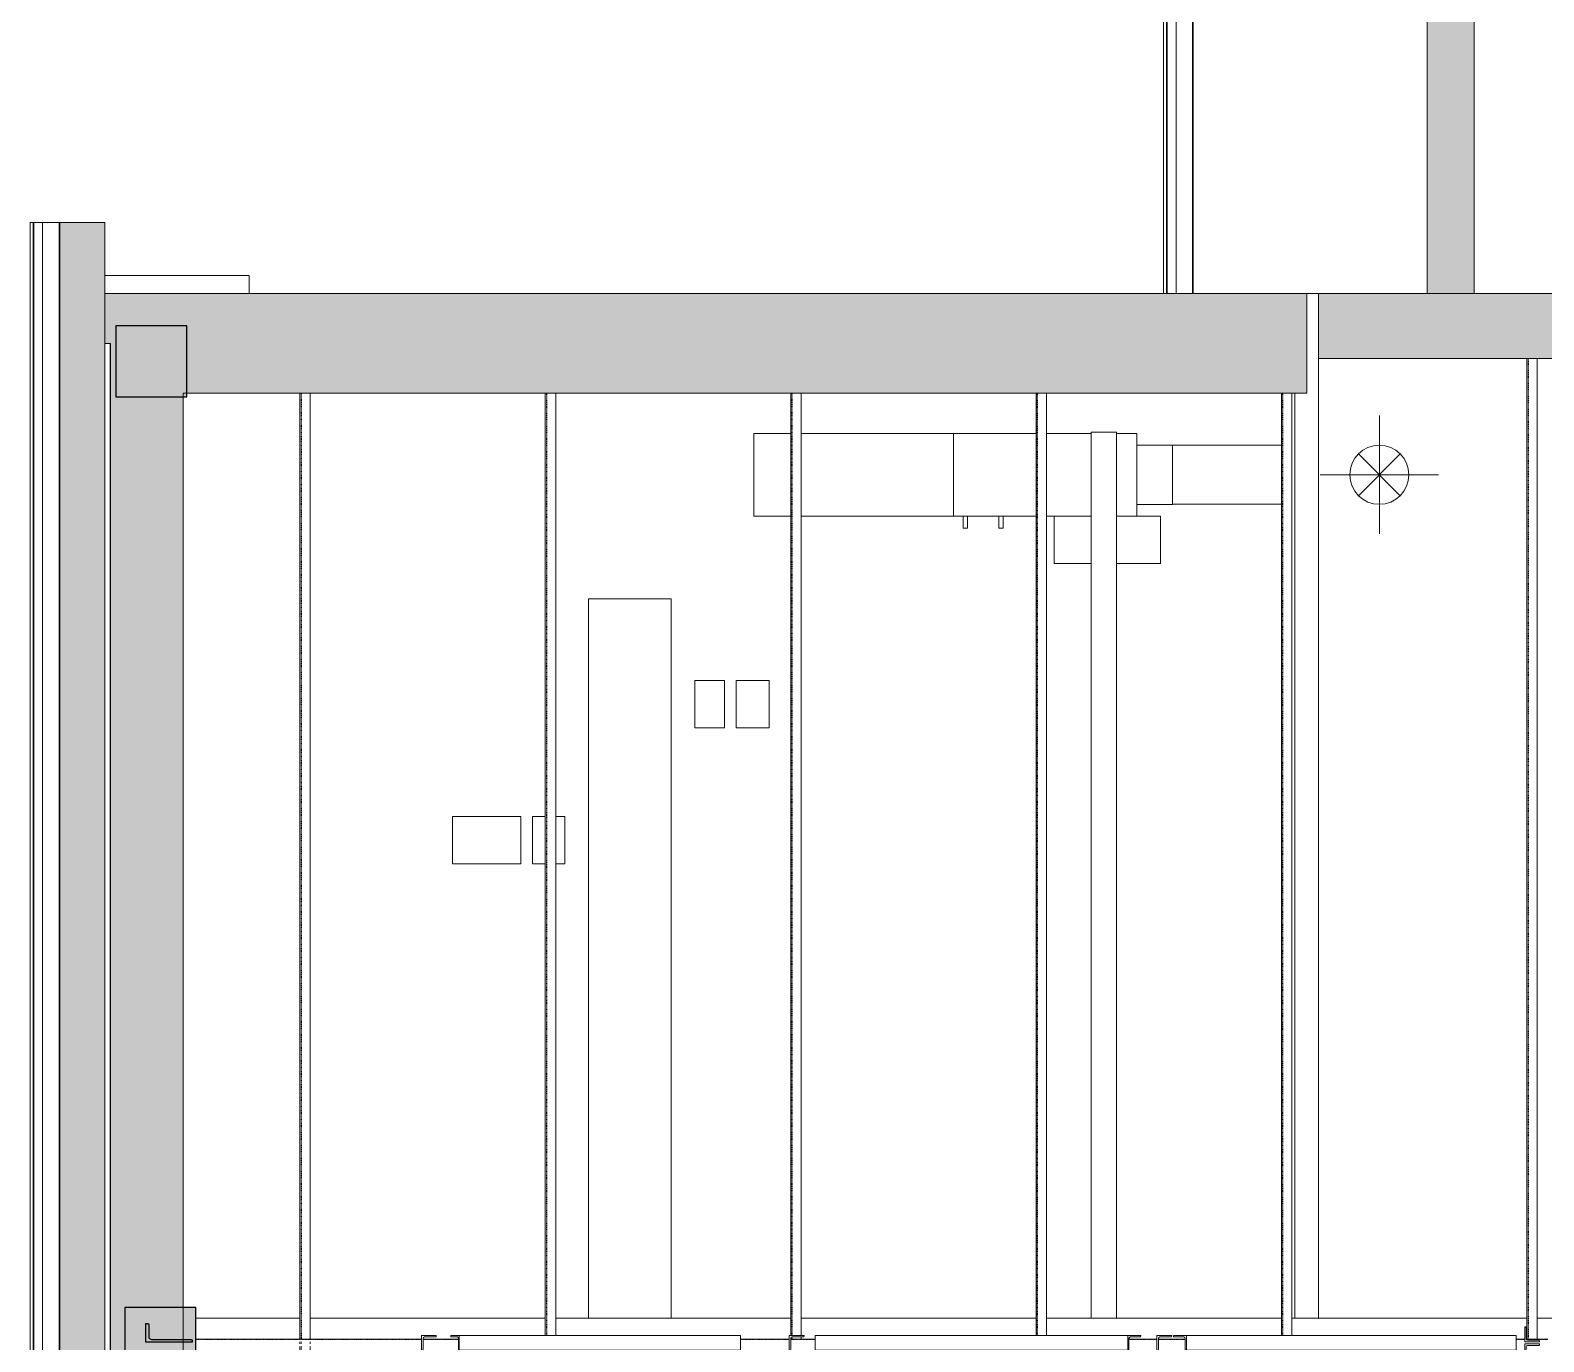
# Model space of a CAD drawing. Header units: inches. Extents: x -3598 to -1628, y -3458 to -206.
# Drawn here: x -3351.4 to -3095.4, y -1589 to -1367.1 of the extents above; entities that cross this region are included whole.
import ezdxf

# ---------------------------------------------------------------- set-up
doc = ezdxf.new("R2010")
doc.units = ezdxf.units.IN
doc.header["$MEASUREMENT"] = 0
doc.linetypes.add('_Hidden 1_16', pattern=[0.09375, 0.0625, -0.03125])
for name, color, linetype, lineweight in [('A-ROOF', 132, 'Continuous', 13), ('A-ROOF-OTLN', 132, 'Continuous', 13), ('A-ROOF-PATT', 132, 'Continuous', 13), ('A-WALL', 113, 'Continuous', 13), ('A-WALL-PATT', 111, 'Continuous', 13), ('M-EQPM', 50, 'Continuous', 13), ('M-HVAC-DUCT', 70, 'Continuous', 13), ('M-HVAC-DUCT-ANNO', 70, 'Continuous', 13), ('M-HVAC-DUCT-CNTR', 70, 'Continuous', 13), ('S-BEAM', 12, 'Continuous', 13), ('S-COLS', 52, 'Continuous', 13)]:
    doc.layers.add(name, color=color, linetype=linetype, lineweight=lineweight)

# ---------------------------------------------------------------- blocks, each defined once
blk = doc.blocks.new('_STL - Framing - 2L Shape - 2017v1 - 2L2-1_2x2-1_2x1_4-1684757-MEZZANINE - CAD')
at = {"layer": 'S-BEAM', "color": 9}
for p, q in [((-3098.65, -1586.45), (-3098.65, -1588.95)), ((-3098.52, -1586.45), (-3098.65, -1586.45)), ((-3098.4, -1588.45), (-3098.4, -1586.58)), ((-3098.65, -1588.95), (-3096.15, -1588.95)), ((-3096.15, -1589.33), (-3098.65, -1589.33)), ((-3098.65, -1589.33), (-3098.65, -1591.83)), ((-3096.27, -1588.7), (-3098.15, -1588.7)), ((-3096.15, -1588.95), (-3096.15, -1588.83)), ((-3096.15, -1589.45), (-3096.15, -1589.33)), ((-3098.65, -1591.83), (-3098.52, -1591.83)), ((-3098.4, -1591.7), (-3098.4, -1589.83)), ((-3098.15, -1589.58), (-3096.27, -1589.58))]:
    blk.add_line(p, q, dxfattribs=at)
for centre, radius, start, end in [((-3098.52, -1586.58), 0.125, 0, 90), ((-3098.15, -1588.45), 0.25, 180, 270), ((-3096.27, -1588.83), 0.125, 0, 90), ((-3096.27, -1589.45), 0.125, 270, 0), ((-3098.52, -1591.7), 0.125, 270, 0), ((-3098.15, -1589.83), 0.25, 90, 180)]:
    blk.add_arc(centre, radius, start, end, dxfattribs=at)
blk = doc.blocks.new('_STL - Framing - L Shape - 2017v1 - L2-1_2x2-1_2x1_4-1684758-MEZZANINE - CAD')
at = {"layer": 'S-BEAM', "color": 9}
for p, q in [((-3160.84, -1587.89), (-3158.34, -1587.89)), ((-3160.84, -1590.39), (-3160.84, -1587.89)), ((-3160.59, -1588.39), (-3160.59, -1590.27)), ((-3158.46, -1588.14), (-3160.34, -1588.14)), ((-3158.34, -1587.89), (-3158.34, -1588.02)), ((-3160.71, -1590.39), (-3160.84, -1590.39))]:
    blk.add_line(p, q, dxfattribs=at)
for centre, radius, start, end in [((-3160.34, -1588.39), 0.25, 90, 180), ((-3158.46, -1588.02), 0.125, 270, 0), ((-3160.71, -1590.27), 0.125, 270, 0)]:
    blk.add_arc(centre, radius, start, end, dxfattribs=at)
blk = doc.blocks.new('_STL - Framing - 2L Shape - 2017v1 - 2L6x4x7_16LLBB-1684759-MEZZANINE - CAD')
at = {"layer": 'S-BEAM', "color": 9}
for p, q in [((-208.39, 4.19), (-226, 4.19)), ((-166.89, 4.19), (-206.64, 4.19)), ((-125.38, 4.19), (-165.14, 4.19)), ((-83.88, 4.19), (-123.63, 4.19)), ((-42.38, 4.19), (-82.13, 4.19)), ((-0.88, 4.19), (-40.63, 4.19)), ((40.63, 4.19), (0.87, 4.19)), ((-187.83, 0.62), (-226, 0.62)), ((-181.59, 0.62), (-187.58, 0.62)), ((-125.63, 0.62), (-133.9, 0.62)), ((-121.23, 0.62), (-125.38, 0.62)), ((-63.44, 0.62), (-68.18, 0.62)), ((-58.66, 0.62), (-63.19, 0.62)), ((-1.25, 0.62), (-2.69, 0.62)), ((2.69, 0.62), (-0.99, 0.62))]:
    blk.add_line(p, q, dxfattribs=at)
at = {"layer": 'S-BEAM', "linetype": '_Hidden 1_16', "lineweight": 25}
for p, q in [((-226, 0.62), (-187.83, 0.62)), ((-187.58, 0.62), (-181.59, 0.62)), ((-133.9, 0.62), (-125.63, 0.62)), ((-125.38, 0.62), (-121.23, 0.62)), ((-68.18, 0.62), (-63.44, 0.62)), ((-63.19, 0.62), (-58.66, 0.62)), ((-2.69, 0.62), (-1.25, 0.62)), ((-0.99, 0.62), (2.69, 0.62))]:
    blk.add_line(p, q, dxfattribs=at)
blk = doc.blocks.new('_STL - Framing - L Shape - 2017v1 - L2-1_2x2-1_2x1_4-1684761-MEZZANINE - CAD')
at = {"layer": 'S-BEAM', "color": 9}
for p, q in [((-3280.28, -1587.89), (-3278.84, -1587.89)), ((-3280.28, -1588.02), (-3280.28, -1587.89)), ((-3279.13, -1588.14), (-3280.2, -1588.14)), ((-3278.99, -1590.27), (-3278.99, -1588.39)), ((-3278.84, -1587.89), (-3231.3, -1587.89)), ((-3278.84, -1587.89), (-3278.84, -1590.39)), ((-3231.3, -1590.39), (-3231.3, -1587.89)), ((-3278.84, -1590.39), (-3278.92, -1590.39)), ((-3231.3, -1590.39), (-3278.84, -1590.39))]:
    blk.add_line(p, q, dxfattribs=at)
for centre, major_axis, start_param, end_param in [((-3280.2, -1588.02), (0, 0.125), 1.570796, 3.141593), ((-3279.13, -1588.39), (0, 0.25), 4.712389, 6.283185), ((-3278.92, -1590.27), (0, 0.125), 1.570796, 3.141593)]:
    blk.add_ellipse(centre, major_axis=major_axis, ratio=0.572764, start_param=start_param, end_param=end_param, dxfattribs=at)
blk = doc.blocks.new('_STL - Framing - L Shape - 2017v1 - L2-1_2x2-1_2x1_4-1684763-MEZZANINE - CAD')
at = {"layer": 'S-BEAM', "color": 9}
for p, q in [((-3223.03, -1587.89), (-3220.53, -1587.89)), ((-3223.03, -1590.39), (-3223.03, -1587.89)), ((-3222.78, -1588.39), (-3222.78, -1590.27)), ((-3220.65, -1588.14), (-3222.53, -1588.14)), ((-3220.53, -1587.89), (-3220.53, -1588.02)), ((-3222.9, -1590.39), (-3223.03, -1590.39))]:
    blk.add_line(p, q, dxfattribs=at)
for centre, radius, start, end in [((-3222.53, -1588.39), 0.25, 90, 180), ((-3220.65, -1588.02), 0.125, 270, 0), ((-3222.9, -1590.27), 0.125, 270, 0)]:
    blk.add_arc(centre, radius, start, end, dxfattribs=at)
blk = doc.blocks.new('_STL - Framing - L Shape - 2017v1 - L2-1_2x2-1_2x1_4-1684764-MEZZANINE - CAD')
at = {"layer": 'S-BEAM', "color": 9}
for p, q in [((-3285.22, -1587.89), (-3282.72, -1587.89)), ((-3285.22, -1590.39), (-3285.22, -1587.89)), ((-3284.97, -1588.39), (-3284.97, -1590.27)), ((-3282.85, -1588.14), (-3284.72, -1588.14)), ((-3282.72, -1587.89), (-3282.72, -1588.02)), ((-3285.1, -1590.39), (-3285.22, -1590.39))]:
    blk.add_line(p, q, dxfattribs=at)
for centre, radius, start, end in [((-3284.72, -1588.39), 0.25, 90, 180), ((-3282.85, -1588.02), 0.125, 270, 0), ((-3285.1, -1590.27), 0.125, 270, 0)]:
    blk.add_arc(centre, radius, start, end, dxfattribs=at)
blk = doc.blocks.new('_STL - Framing - L Shape - 2017v1 - L2-1_2x2-1_2x1_4-1684765-MEZZANINE - CAD')
at = {"layer": 'S-BEAM', "color": 9}
for p, q in [((-3218.63, -1587.89), (-3165.79, -1587.89)), ((-3218.63, -1587.89), (-3218.63, -1590.39)), ((-3165.79, -1587.89), (-3163.59, -1587.89)), ((-3165.79, -1590.39), (-3165.79, -1587.89)), ((-3165.57, -1588.39), (-3165.57, -1590.27)), ((-3163.7, -1588.14), (-3165.35, -1588.14)), ((-3163.59, -1587.89), (-3163.59, -1588.02)), ((-3165.79, -1590.39), (-3218.63, -1590.39)), ((-3165.68, -1590.39), (-3165.79, -1590.39))]:
    blk.add_line(p, q, dxfattribs=at)
for centre, major_axis, start_param, end_param in [((-3165.35, -1588.39), (0, 0.25), 0, 1.570796), ((-3163.7, -1588.02), (0, 0.125), 3.141593, 4.712389), ((-3165.68, -1590.27), (0, 0.125), 3.141593, 4.712389)]:
    blk.add_ellipse(centre, major_axis=major_axis, ratio=0.881346, start_param=start_param, end_param=end_param, dxfattribs=at)
blk = doc.blocks.new('_STL - Framing - L Shape - 2017v1 - L2-1_2x2-1_2x1_4-1684766-MEZZANINE - CAD')
at = {"layer": 'S-BEAM', "color": 9}
for p, q in [((-3158.04, -1587.89), (-3155.84, -1587.89)), ((-3158.04, -1588.02), (-3158.04, -1587.89)), ((-3156.28, -1588.14), (-3157.93, -1588.14)), ((-3156.06, -1590.27), (-3156.06, -1588.39)), ((-3155.84, -1587.89), (-3100.08, -1587.89)), ((-3155.84, -1587.89), (-3155.84, -1590.39)), ((-3100.08, -1590.39), (-3100.08, -1587.89)), ((-3155.84, -1590.39), (-3155.95, -1590.39)), ((-3100.08, -1590.39), (-3155.84, -1590.39))]:
    blk.add_line(p, q, dxfattribs=at)
for centre, major_axis, start_param, end_param in [((-3157.93, -1588.02), (0, 0.125), 1.570796, 3.141593), ((-3156.28, -1588.39), (0, 0.25), 4.712389, 6.283185), ((-3155.95, -1590.27), (0, 0.125), 1.570796, 3.141593)]:
    blk.add_ellipse(centre, major_axis=major_axis, ratio=0.881346, start_param=start_param, end_param=end_param, dxfattribs=at)
blk = doc.blocks.new('_STL - Framing - C Shape - 2017v1 - C5x6_7-1673739-MEZZANINE - CAD')
at = {"layer": 'S-BEAM', "color": 9}
for p, q in [((-304.87, 1.27), (-470.75, 1.27)), ((-470.75, -0.48), (-304.87, -0.48))]:
    blk.add_line(p, q, dxfattribs=at)
at = {"layer": 'S-BEAM', "linetype": '_Hidden 1_16', "lineweight": 25}
blk.add_line((-470.75, -0.29), (-304.87, -0.29), dxfattribs=at)
blk = doc.blocks.new('_STL - Framing - C Shape - 2017v1 - C5x6_7-1673740-MEZZANINE - CAD')
at = {"layer": 'S-BEAM', "color": 9}
for p, q in [((-305.5, 1.27), (-464.87, 1.27)), ((-304.86, 1.27), (-305.25, 1.27)), ((-464.87, -0.48), (-305.5, -0.48))]:
    blk.add_line(p, q, dxfattribs=at)
at = {"layer": 'S-BEAM', "linetype": '_Hidden 1_16', "lineweight": 25}
for p, q in [((-464.87, -0.29), (-305.5, -0.29)), ((-305.24, -0.29), (-304.86, -0.29))]:
    blk.add_line(p, q, dxfattribs=at)
blk = doc.blocks.new('_STL - Framing - C Shape - 2017v1 - C5x6_7-1673741-MEZZANINE - CAD')
at = {"layer": 'S-BEAM', "color": 9}
for p, q in [((-303.75, 1.266), (-463.125, 1.266)), ((-463.125, -0.484), (-303.75, -0.484))]:
    blk.add_line(p, q, dxfattribs=at)
at = {"layer": 'S-BEAM', "linetype": '_Hidden 1_16', "lineweight": 25}
blk.add_line((-463.125, -0.294), (-303.75, -0.294), dxfattribs=at)
blk = doc.blocks.new('_STL - Framing - C Shape - 2017v1 - C5x6_7-1673742-MEZZANINE - CAD')
at = {"layer": 'S-BEAM', "color": 9}
for p, q in [((-303.75, 1.266), (-463.125, 1.266)), ((-463.125, -0.484), (-303.75, -0.484))]:
    blk.add_line(p, q, dxfattribs=at)
at = {"layer": 'S-BEAM', "linetype": '_Hidden 1_16', "lineweight": 25}
blk.add_line((-463.125, -0.294), (-303.75, -0.294), dxfattribs=at)
blk = doc.blocks.new('_STL - Framing - C Shape - 2017v1 - C5x6_7-1673858-MEZZANINE - CAD')
at = {"layer": 'S-BEAM', "color": 9}
for p, q in [((-2.25, 1.266), (-161.625, 1.266)), ((163.625, 1.266), (0.25, 1.266)), ((-161.625, -0.484), (-2.25, -0.484)), ((0.25, -0.484), (163.625, -0.484))]:
    blk.add_line(p, q, dxfattribs=at)
at = {"layer": 'S-BEAM', "linetype": '_Hidden 1_16', "lineweight": 25}
for p, q in [((-161.625, -0.294), (-2.25, -0.294)), ((0.25, -0.294), (163.625, -0.294))]:
    blk.add_line(p, q, dxfattribs=at)
blk = doc.blocks.new('_STL - Framing - C Shape - 2017v1 - C5x6_7-1673859-MEZZANINE - CAD')
at = {"layer": 'S-BEAM', "color": 9}
for p, q in [((-1.62, 1.27), (-161.62, 1.27)), ((-0.81, 1.27), (-1.19, 1.27)), ((163.63, 1.27), (-0.38, 1.27)), ((-161.62, -0.48), (-1.62, -0.48)), ((-1.19, -0.48), (-0.81, -0.48)), ((-0.38, -0.48), (163.63, -0.48))]:
    blk.add_line(p, q, dxfattribs=at)
at = {"layer": 'S-BEAM', "linetype": '_Hidden 1_16', "lineweight": 25}
for p, q in [((-161.62, -0.29), (-1.62, -0.29)), ((-1.19, -0.29), (-0.81, -0.29)), ((-0.38, -0.29), (163.63, -0.29))]:
    blk.add_line(p, q, dxfattribs=at)
blk = doc.blocks.new('_STL - Framing - C Shape - 2017v1 - C5x6_7-1684835-MEZZANINE - CAD')
at = {"layer": 'S-BEAM', "color": 9}
for p, q in [((-3338.78, -1420.14), (-3337.88, -1420.14)), ((-3337.88, -2363.14), (-3337.88, -1420.14)), ((-3337.88, -1420.14), (-3337.86, -1420.14)), ((-3337.86, -1420.14), (-3337.83, -1420.14)), ((-3337.83, -2363.14), (-3337.83, -1420.14))]:
    blk.add_line(p, q, dxfattribs=at)
blk = doc.blocks.new('15830016-STRUCT_MARTINEZ-MOORE_CENTRAL_v2018_rvt-1-MEZZANINE - CAD')
at = {"layer": 'S-BEAM', "lineweight": 5}
blk.add_hatch(color=50, dxfattribs=at).paths.add_polyline_path([(-3331.9, -1588.95), (-3323.96, -1588.95), (-3323.96, -1588.8), (-3324.15, -1588.65), (-3324.27, -1588.64), (-3330.82, -1588.61), (-3331.06, -1588.53), (-3331.22, -1588.41), (-3331.28, -1588.27), (-3331.28, -1586.11), (-3331.58, -1585.95), (-3331.9, -1585.95)], flags=0)
at = {"layer": 'S-COLS', "lineweight": 5}
for points in [[(-3324.9, -1429.14), (-3324.9, -1417.14), (-3336.9, -1417.14), (-3336.9, -1429.14), (-3335.53, -1429.14)], [(-3335.4, -1595.14), (-3323.4, -1595.14), (-3323.4, -1583.14), (-3335.4, -1583.14), (-3335.4, -1592.98)]]:
    blk.add_hatch(color=50, dxfattribs=at).paths.add_polyline_path(points, flags=0)
at = {"layer": 'S-BEAM', "color": 253, "lineweight": 25}
for p, q in [((-3331.58, -1585.95), (-3331.9, -1585.95)), ((-3331.9, -1585.95), (-3331.9, -1588.95)), ((-3331.28, -1588.27), (-3331.28, -1586.11)), ((-3331.9, -1588.95), (-3323.96, -1588.95)), ((-3324.27, -1588.64), (-3330.53, -1588.64)), ((-3323.96, -1588.95), (-3323.96, -1588.8))]:
    blk.add_line(p, q, dxfattribs=at)
at = {"layer": 'S-BEAM', "color": 253, "lineweight": 25, "flags": 128}
for points in [[(-3331.28, -1586.11), (-3331.28, -1586.08), (-3331.3, -1586.05), (-3331.33, -1586.02), (-3331.37, -1586), (-3331.41, -1585.98), (-3331.47, -1585.97), (-3331.52, -1585.96), (-3331.58, -1585.95)], [(-3330.53, -1588.64), (-3330.68, -1588.63), (-3330.82, -1588.61), (-3330.94, -1588.58), (-3331.06, -1588.53), (-3331.15, -1588.47), (-3331.22, -1588.41), (-3331.26, -1588.34), (-3331.28, -1588.27)], [(-3323.96, -1588.8), (-3323.96, -1588.77), (-3323.98, -1588.74), (-3324.01, -1588.71), (-3324.05, -1588.69), (-3324.09, -1588.67), (-3324.15, -1588.65), (-3324.21, -1588.64), (-3324.27, -1588.64)]]:
    blk.add_lwpolyline(points, dxfattribs=at)
at = {"layer": 'S-COLS', "color": 253, "lineweight": 25}
for p, q in [((-3324.9, -1417.14), (-3336.9, -1417.14)), ((-3336.9, -1417.14), (-3336.9, -1429.14)), ((-3324.9, -1429.14), (-3324.9, -1417.14)), ((-3336.9, -1429.14), (-3324.9, -1429.14)), ((-3323.4, -1583.14), (-3335.4, -1583.14)), ((-3335.4, -1583.14), (-3335.4, -1595.14)), ((-3323.4, -1595.14), (-3323.4, -1583.14))]:
    blk.add_line(p, q, dxfattribs=at)
at = {"color": 250, "lineweight": 13}
for name, p in [('_STL - Framing - C Shape - 2017v1 - C5x6_7-1684835-MEZZANINE - CAD', (0, 0)), ('_STL - Framing - 2L Shape - 2017v1 - 2L6x4x7_16LLBB-1684759-MEZZANINE - CAD', (-3097.4, -1589.14)), ('_STL - Framing - 2L Shape - 2017v1 - 2L2-1_2x2-1_2x1_4-1684757-MEZZANINE - CAD', (0, 0)), ('_STL - Framing - L Shape - 2017v1 - L2-1_2x2-1_2x1_4-1684764-MEZZANINE - CAD', (0, 0)), ('_STL - Framing - L Shape - 2017v1 - L2-1_2x2-1_2x1_4-1684761-MEZZANINE - CAD', (0, 0)), ('_STL - Framing - L Shape - 2017v1 - L2-1_2x2-1_2x1_4-1684763-MEZZANINE - CAD', (0, 0)), ('_STL - Framing - L Shape - 2017v1 - L2-1_2x2-1_2x1_4-1684765-MEZZANINE - CAD', (0, 0)), ('_STL - Framing - L Shape - 2017v1 - L2-1_2x2-1_2x1_4-1684758-MEZZANINE - CAD', (0, 0)), ('_STL - Framing - L Shape - 2017v1 - L2-1_2x2-1_2x1_4-1684766-MEZZANINE - CAD', (0, 0))]:
    blk.add_blockref(name, p, dxfattribs=at)
for name, p, rotation in [('_STL - Framing - C Shape - 2017v1 - C5x6_7-1673739-MEZZANINE - CAD', (-3097.79, -1893.39), 269.9999999999995), ('_STL - Framing - C Shape - 2017v1 - C5x6_7-1673859-MEZZANINE - CAD', (-3305.3, -1590.14), 269.9999999999998), ('_STL - Framing - C Shape - 2017v1 - C5x6_7-1673858-MEZZANINE - CAD', (-3263.8, -1590.14), 269.9999999999998), ('_STL - Framing - C Shape - 2017v1 - C5x6_7-1673740-MEZZANINE - CAD', (-3222.3, -1893.39), 269.9999999999995), ('_STL - Framing - C Shape - 2017v1 - C5x6_7-1673741-MEZZANINE - CAD', (-3180.79, -1891.64), 269.9999999999995), ('_STL - Framing - C Shape - 2017v1 - C5x6_7-1673742-MEZZANINE - CAD', (-3139.29, -1891.64), 269.9999999999995)]:
    blk.add_blockref(name, p, dxfattribs=dict(at, rotation=rotation))
blk = doc.blocks.new('TerminalBox_with_Hydronic_Coil_BSALS - 10-2304336-MEZZANINE - CAD')
at = {"layer": 'M-EQPM', "color": 5, "lineweight": 9}
for p, q in [((-7.13, 37), (-7.13, 23.05)), ((6.87, 37), (-7.13, 37)), ((6.87, 23.05), (6.87, 37)), ((-7.13, 35.38), (-9.13, 35.38)), ((-9.13, 34.63), (-9.13, 35.38)), ((-9.13, 34.63), (-7.13, 34.63)), ((-7.13, 29.38), (-9.13, 29.38)), ((-9.13, 28.63), (-9.13, 29.38)), ((-9.13, 28.63), (-7.13, 28.63)), ((-7.13, 21.3), (-7.13, 13.73)), ((6.87, 13.73), (6.87, 21.3)), ((-7.13, 20), (-15.14, 20)), ((-15.14, 20), (-15.14, 13.73)), ((-7.13, 13.73), (-7.13, 20)), ((-15.14, 9.48), (-15.14, 2)), ((-7.13, 2), (-7.13, 9.48)), ((-7.13, 9.48), (-7.13, 6)), ((6.87, 6), (6.87, 9.48)), ((-7.13, 6), (6.87, 6)), ((-5.13, 6), (-5.13, 0)), ((4.87, 0), (4.87, 6)), ((-15.14, 2), (-7.13, 2)), ((4.87, 0), (-5.13, 0))]:
    blk.add_line(p, q, dxfattribs=at)
blk = doc.blocks.new('15830016-MECH_BSALS_CENTRAL_v2018_rvt-1-MEZZANINE - CAD')
at = {"layer": 'M-HVAC-DUCT', "color": 5, "lineweight": 9}
for p, q in [((-3229, -1449.32), (-3229, -1435.32)), ((-3229, -1435.32), (-3222.78, -1435.32)), ((-3221.03, -1435.32), (-3195.23, -1435.32)), ((-3195.23, -1435.32), (-3195.23, -1449.32)), ((-3139.77, -1437.32), (-3158.23, -1437.32)), ((-3158.23, -1442.32), (-3158.23, -1437.32)), ((-3158.23, -1447.32), (-3158.23, -1442.32)), ((-3158.23, -1447.32), (-3139.77, -1447.32)), ((-3229, -1449.32), (-3222.78, -1449.32)), ((-3221.03, -1449.32), (-3195.23, -1449.32)), ((-3257, -1463.32), (-3243, -1463.32)), ((-3257, -1584.96), (-3257, -1463.32)), ((-3243, -1584.97), (-3243, -1463.32)), ((-3234, -1477.14), (-3239, -1477.14)), ((-3239, -1481.14), (-3239, -1477.14)), ((-3234, -1477.14), (-3234, -1481.14)), ((-3226.44, -1477.14), (-3232, -1477.14)), ((-3232, -1481.14), (-3232, -1477.14)), ((-3226.44, -1477.14), (-3226.44, -1481.14)), ((-3239, -1485.14), (-3239, -1481.14)), ((-3234, -1481.14), (-3234, -1485.14)), ((-3232, -1485.14), (-3232, -1481.14)), ((-3226.44, -1481.14), (-3226.44, -1485.14)), ((-3239, -1485.14), (-3234, -1485.14)), ((-3232, -1485.14), (-3226.44, -1485.14)), ((-3268.44, -1500.14), (-3280, -1500.14)), ((-3280, -1504.14), (-3280, -1500.14)), ((-3268.44, -1500.14), (-3268.44, -1504.14)), ((-3264.28, -1500.14), (-3266.44, -1500.14)), ((-3266.44, -1504.14), (-3266.44, -1500.14)), ((-3261, -1500.14), (-3262.53, -1500.14)), ((-3261, -1500.14), (-3261, -1504.14)), ((-3280, -1508.14), (-3280, -1504.14)), ((-3268.44, -1504.14), (-3268.44, -1508.14)), ((-3266.44, -1508.14), (-3266.44, -1504.14)), ((-3261, -1504.14), (-3261, -1508.14)), ((-3280, -1508.14), (-3268.44, -1508.14)), ((-3266.44, -1508.14), (-3264.28, -1508.14)), ((-3262.53, -1508.14), (-3261, -1508.14))]:
    blk.add_line(p, q, dxfattribs=at)
at = {"layer": 'M-HVAC-DUCT-ANNO', "color": 5, "lineweight": 9}
for p, q in [((-3126.76, -1438.78), (-3119.69, -1445.86)), ((-3119.69, -1438.78), (-3126.76, -1445.86))]:
    blk.add_line(p, q, dxfattribs=at)
for start, end in [(0, 180), (180, 0)]:
    blk.add_arc((-3123.23, -1442.32), 5, start, end, dxfattribs=at)
at = {"layer": 'M-HVAC-DUCT-CNTR', "color": 5, "lineweight": 9}
for p, q in [((-3123.23, -1452.32), (-3123.23, -1432.32)), ((-3133.23, -1442.32), (-3113.23, -1442.32))]:
    blk.add_line(p, q, dxfattribs=at)
at = {"color": 5, "lineweight": 9, "rotation": 90.00000000000058}
blk.add_blockref('TerminalBox_with_Hydronic_Coil_BSALS - 10-2304336-MEZZANINE - CAD', (-3158.23, -1442.2), dxfattribs=at)
blk = doc.blocks.new('denti13 - denti-522691-MEZZANINE - CAD')
at = {"layer": 'A-WALL', "lineweight": 20}
for p, q in [((-3314.4, -1408.64), (-3338.8, -1408.64)), ((-3314.4, -1411.64), (-3314.4, -1408.64))]:
    blk.add_line(p, q, dxfattribs=at)

msp = doc.modelspace()

# ---------------------------------------------------------------- hatches: boundary and pattern name
at = {"layer": 'A-ROOF-PATT', "lineweight": 20}
h = msp.add_hatch(color=10, dxfattribs=at)
h.paths.add_polyline_path([(-2896.23, -1411.64), (-2888.29, -1411.64), (-2888.29, -1171.64), (-2896.23, -1171.64), (-2896.23, -1369.86)], flags=0)
h.paths.add_polyline_path([(-3107.19, -1411.64), (-3107.19, -961.64), (-3115.13, -961.64), (-3115.13, -1411.64)], flags=0)
h = msp.add_hatch(color=10, dxfattribs=at)
h.paths.add_polyline_path([(-3338.8, -2383.64), (-3338.8, -1399.64), (-3346.4, -1399.64), (-3346.4, -2383.64)], flags=0)
h.paths.add_polyline_path([(-2855.99, -2383.64), (-2848.4, -2383.64), (-2848.4, -1399.64), (-2855.99, -1399.64), (-2855.99, -2381.33)], flags=0)
at = {"layer": 'A-WALL-PATT', "lineweight": 20}
for points in [[(-3337.83, -1766.64), (-3325.52, -1766.64), (-3325.52, -1411.64), (-3338.8, -1411.64), (-3338.78, -1420.14), (-3337.83, -1420.14), (-3337.83, -1765.7)], [(-3325.52, -1428.52), (-3135.52, -1428.52), (-3135.52, -1411.64), (-3325.52, -1411.64), (-3325.52, -1414.49)], [(-3072.23, -1422.64), (-2865.27, -1422.64), (-2865.27, -1411.64), (-3133.52, -1411.64), (-3133.52, -1422.64), (-3087.72, -1422.64)]]:
    msp.add_hatch(color=10, dxfattribs=at).paths.add_polyline_path(points, flags=0)

# ---------------------------------------------------------------- linework, layer by layer
at = {"layer": 'A-ROOF', "lineweight": 20}
for p, q in [((-3154.71, -961.64), (-3154.71, -1411.64)), ((-3115.13, -961.64), (-3115.13, -1411.64)), ((-3107.19, -1411.64), (-3107.19, -961.64)), ((-3338.8, -1399.64), (-3346.4, -1399.64)), ((-3346.4, -1399.64), (-3346.4, -2383.64)), ((-3338.8, -2383.64), (-3338.8, -1399.64)), ((-3135.52, -1411.64), (-3133.52, -1411.64)), ((-3115.13, -1411.64), (-3107.19, -1411.64))]:
    msp.add_line(p, q, dxfattribs=at)
at = {"layer": 'A-ROOF-OTLN', "lineweight": 9}
for p, q in [((-3159.71, -1411.64), (-3159.71, -961.64)), ((-3159.21, -1411.64), (-3159.21, -961.64)), ((-3159.11, -1411.64), (-3159.11, -961.64)), ((-3157.61, -1411.64), (-3157.61, -961.64)), ((-3154.83, -1411.64), (-3154.83, -961.64)), ((-3351.4, -1399.64), (-3346.4, -1399.64)), ((-3351.4, -2383.64), (-3351.4, -1399.64)), ((-3350.9, -2383.64), (-3350.9, -1399.64)), ((-3350.8, -2383.64), (-3350.8, -1399.64)), ((-3349.3, -2383.64), (-3349.3, -1399.64)), ((-3346.52, -2383.64), (-3346.52, -1399.64))]:
    msp.add_line(p, q, dxfattribs=at)
at = {"layer": 'A-WALL', "lineweight": 20}
for p, q in [((-3135.52, -1411.64), (-3338.8, -1411.64)), ((-3135.52, -1428.52), (-3135.52, -1411.64)), ((-2855.99, -1411.64), (-3133.52, -1411.64)), ((-3133.52, -1411.64), (-3133.52, -1584.96)), ((-3133.52, -1422.64), (-2865.27, -1422.64)), ((-3325.52, -1753.77), (-3325.52, -1428.52)), ((-3325.52, -1428.52), (-3135.52, -1428.52)), ((-3137.52, -1584.96), (-3137.52, -1428.52)), ((-3171.96, -1584.97), (-3171.96, -1435.14)), ((-3167.71, -1435.14), (-3171.96, -1435.14)), ((-3167.71, -1435.14), (-3167.71, -1584.97))]:
    msp.add_line(p, q, dxfattribs=at)

# ---------------------------------------------------------------- block references
at = {"lineweight": 5}
for name in ['15830016-STRUCT_MARTINEZ-MOORE_CENTRAL_v2018_rvt-1-MEZZANINE - CAD', '15830016-MECH_BSALS_CENTRAL_v2018_rvt-1-MEZZANINE - CAD']:
    msp.add_blockref(name, (0, 0), dxfattribs=at)
at = {"layer": 'A-WALL', "lineweight": 20}
msp.add_blockref('denti13 - denti-522691-MEZZANINE - CAD', (0, 0), dxfattribs=at)

doc.saveas('drawing.dxf')
